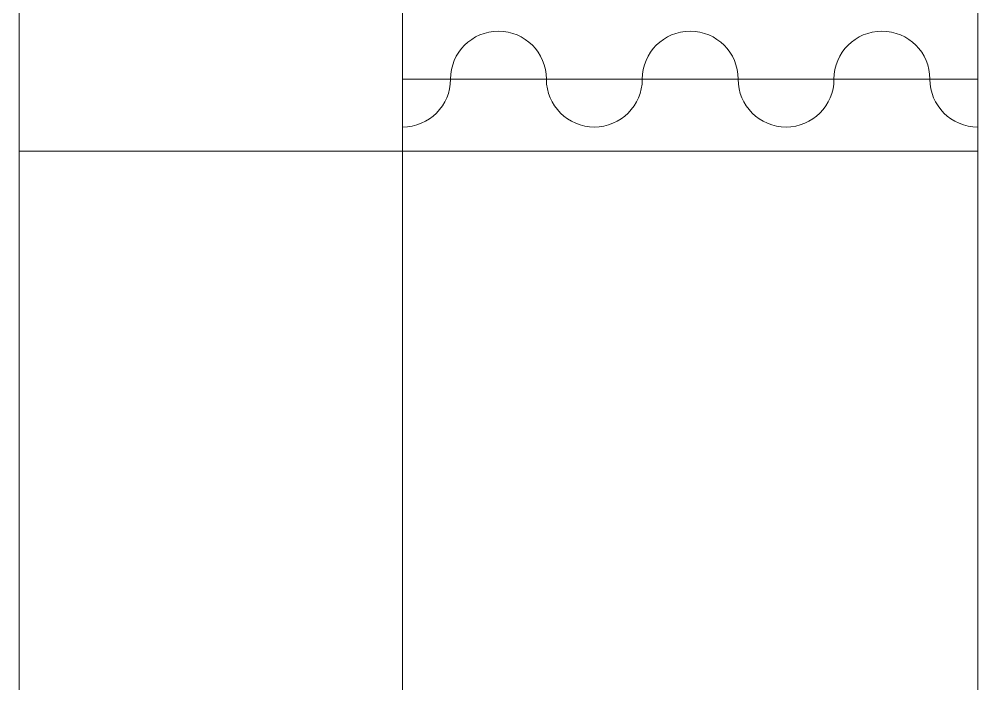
# Model space of a CAD drawing. Header units: millimetres. Extents: x -32 to 1412, y -324 to 2887.
# Drawn here: x 1032.841 to 1033.841, y 2056.453 to 2057.147 of the extents above; entities that cross this region are included whole.
import ezdxf

# ---------------------------------------------------------------- set-up
doc = ezdxf.new("R2010")
doc.units = ezdxf.units.MM
doc.header["$LTSCALE"] = 0.5
doc.layers.add('arquitetura', color=252, linetype='CONTINUOUS', lineweight=5)

msp = doc.modelspace()

# ---------------------------------------------------------------- linework, layer by layer
at = {"layer": 'arquitetura', "color": 252}
for p, q in [((1032.8412, 2057.9091), (1032.8412, 2056.2091)), ((1033.8412, 2057.9091), (1033.8412, 2056.0591)), ((1033.2412, 2057.0091), (1033.2412, 2057.1591)), ((1033.2412, 2057.0841), (1033.8412, 2057.0841)), ((1032.8412, 2057.0091), (1033.2412, 2057.0091)), ((1033.2412, 2057.0091), (1033.8412, 2057.0091)), ((1033.2412, 2056.2091), (1033.2412, 2057.0091)), ((1033.8412, 2057.0091), (1033.2412, 2057.0091))]:
    msp.add_line(p, q, dxfattribs=at)
for centre, start, end in [((1033.3412, 2057.0841), 0, 180), ((1033.5412, 2057.0841), 0, 180), ((1033.7412, 2057.0841), 0, 180), ((1033.2412, 2057.0841), 270, 0), ((1033.4412, 2057.0841), 180, 0), ((1033.6412, 2057.0841), 180, 0), ((1033.8412, 2057.0841), 180, 270)]:
    msp.add_arc(centre, 0.05, start, end, dxfattribs=at)

doc.saveas('drawing.dxf')
